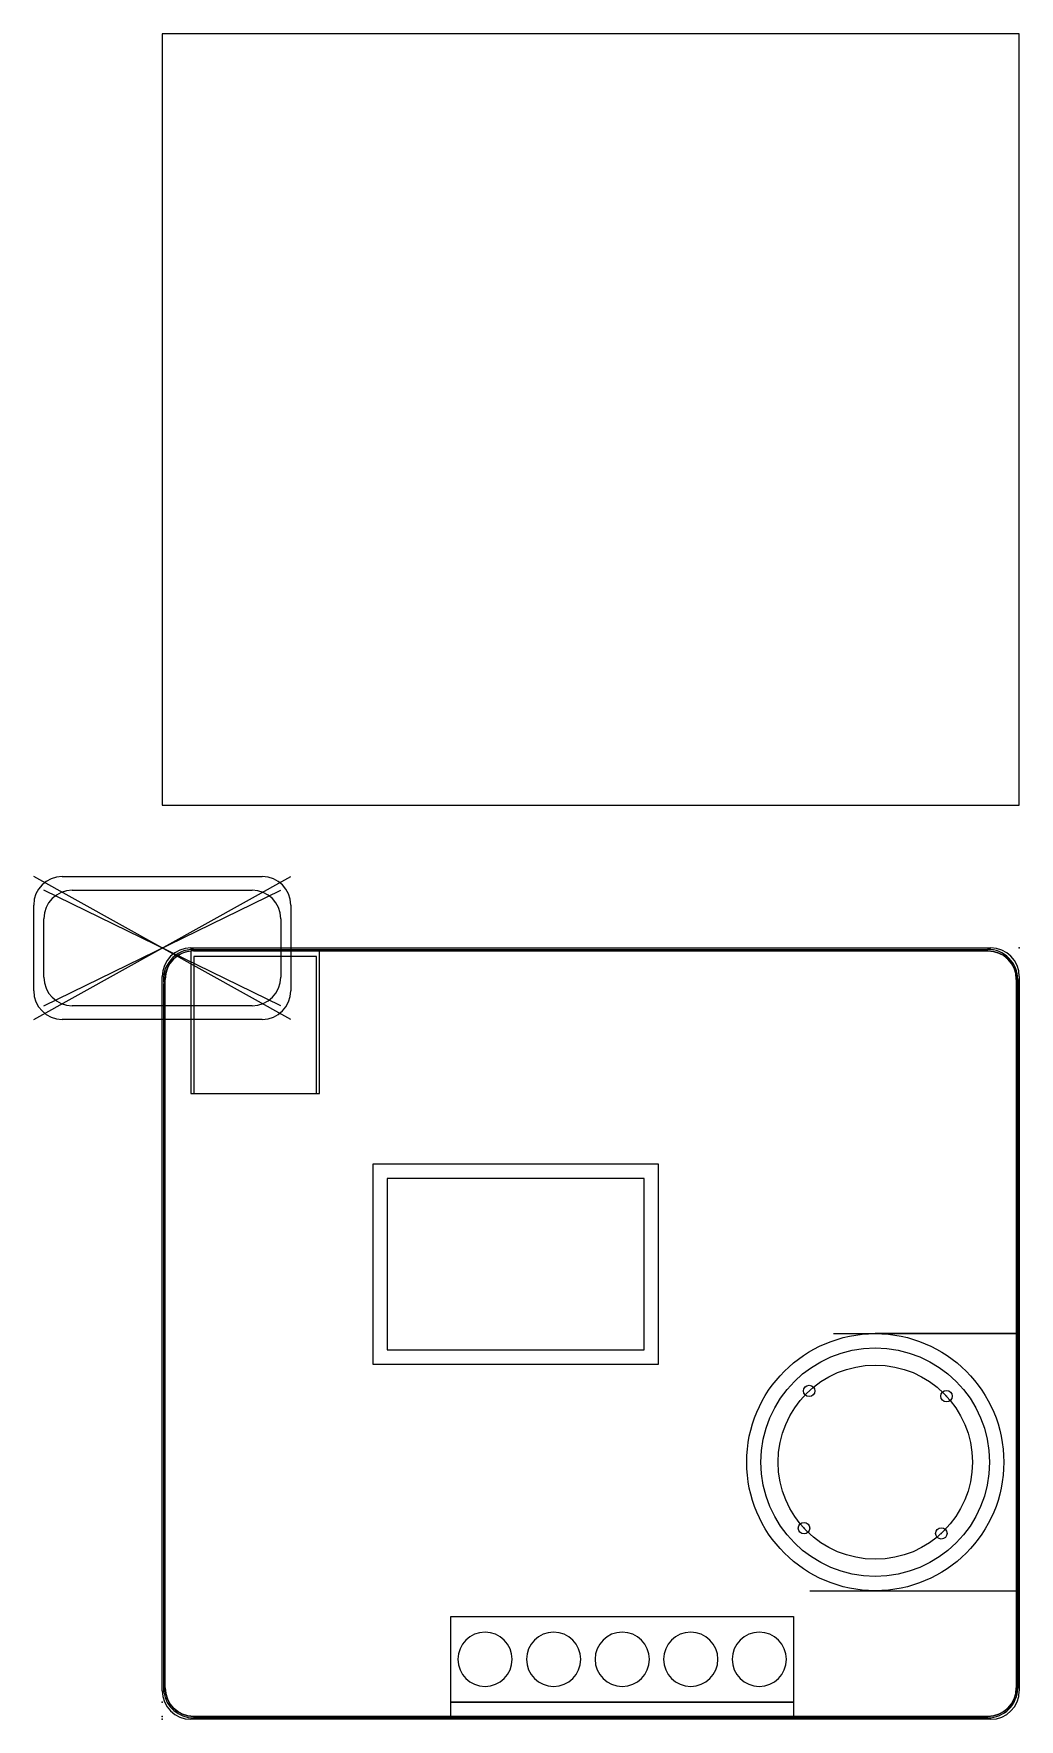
# Model space of a CAD drawing. Header units: millimetres. Extents: x -45 to 300, y -270 to 320.
import ezdxf

# ---------------------------------------------------------------- set-up
doc = ezdxf.new("R2010")
doc.units = ezdxf.units.MM
doc.header["$MEASUREMENT"] = 0
for name, color, linetype in [('nuclear breifcase v5_Sketch1', 7, 'Continuous'), ('nuclear breifcase v5_Sketch10', 7, 'Continuous'), ('nuclear breifcase v5_Sketch11', 7, 'Continuous'), ('nuclear breifcase v5_Sketch12', 7, 'Continuous'), ('nuclear breifcase v5_Sketch13', 7, 'Continuous'), ('nuclear breifcase v5_Sketch2', 7, 'Continuous'), ('nuclear breifcase v5_Sketch3', 7, 'Continuous'), ('nuclear breifcase v5_Sketch4', 7, 'Continuous'), ('nuclear breifcase v5_Sketch8', 7, 'Continuous'), ('nuclear breifcase v5_Sketch9', 7, 'Continuous')]:
    doc.layers.add(name, color=color, linetype=linetype)

msp = doc.modelspace()

# ---------------------------------------------------------------- linework, layer by layer
at = {"layer": 'nuclear breifcase v5_Sketch1'}
for p, q in [((45, -25), (-45, 25)), ((-45, -25), (45, 25)), ((-35, 25), (35, 25)), ((-45, -15), (-45, 15)), ((45, 15), (45, -15)), ((35, -25), (-35, -25))]:
    msp.add_line(p, q, dxfattribs=at)
for centre, start, end in [((-35, 15), 90, 180), ((35, 15), 0, 90), ((-35, -15), 180, 270), ((35, -15), 270, 0)]:
    msp.add_arc(centre, 10, start, end, dxfattribs=at)
msp.add_point((0, 0), dxfattribs=at)
msp.add_point((0, 0), dxfattribs=at)
at = {"layer": 'nuclear breifcase v5_Sketch10'}
for p, q in [((11, -269), (11, -269, 69)), ((289, -269), (11, -269)), ((11, -269, 69), (289, -269, 69)), ((101, -269, 20), (101, -269, 40)), ((101, -269, 40), (221, -269, 40)), ((221, -269, 20), (101, -269, 20)), ((221, -269, 40), (221, -269, 20)), ((289, -269, 69), (289, -269))]:
    msp.add_line(p, q, dxfattribs=at)
msp.add_point((0, -269), dxfattribs=at)
at = {"layer": 'nuclear breifcase v5_Sketch11'}
for p, q in [((101, -264, 25), (101, -264, 20)), ((101, -264, 40), (221, -264, 40)), ((101, -264, 20), (221, -264, 20)), ((101, -264, 20), (101, -264, 40)), ((221, -264, 25), (101, -264, 25)), ((221, -264, 20), (101, -264, 20)), ((221, -264, 40), (221, -264, 20)), ((221, -264, 20), (221, -264, 25))]:
    msp.add_line(p, q, dxfattribs=at)
msp.add_point((0, -264), dxfattribs=at)
at = {"layer": 'nuclear breifcase v5_Sketch12'}
for p, q in [((101, -234, 20), (221, -234, 20)), ((101, -269, 20), (101, -234, 20)), ((221, -234, 20), (221, -269, 20)), ((221, -269, 20), (101, -269, 20))]:
    msp.add_line(p, q, dxfattribs=at)
at = {"layer": 'nuclear breifcase v5_Sketch12', "extrusion": (0, 0, -1)}
for centre in [(-113, -249, -20), (-137, -249, -20), (-161, -249, -20), (-185, -249, -20), (-209, -249, -20)]:
    msp.add_circle(centre, 9.5, dxfattribs=at)
at = {"layer": 'nuclear breifcase v5_Sketch12'}
msp.add_point((0, 0, 20), dxfattribs=at)
at = {"layer": 'nuclear breifcase v5_Sketch13'}
for p, q in [((0, 320), (0, 50)), ((300, 320), (0, 320)), ((300, 50), (300, 320)), ((0, 50), (300, 50))]:
    msp.add_line(p, q, dxfattribs=at)
msp.add_point((0, 0), dxfattribs=at)
at = {"layer": 'nuclear breifcase v5_Sketch2'}
for p, q in [((41.48, -20.22), (-41.48, 20.22)), ((-41.48, -20.22), (41.48, 20.22)), ((-31.48, 20.22), (31.48, 20.22)), ((-41.48, -10.22), (-41.48, 10.22)), ((41.48, 10.22), (41.48, -10.22)), ((31.48, -20.22), (-31.48, -20.22))]:
    msp.add_line(p, q, dxfattribs=at)
for centre, start, end in [((-31.48, 10.22), 90, 180), ((31.48, 10.22), 0, 90), ((-31.48, -10.22), 180, 270), ((31.48, -10.22), 270, 0)]:
    msp.add_arc(centre, 10, start, end, dxfattribs=at)
msp.add_point((0, 0), dxfattribs=at)
msp.add_point((0, 0), dxfattribs=at)
at = {"layer": 'nuclear breifcase v5_Sketch3'}
for p, q in [((10, 0), (290, 0)), ((10.92, -0.5), (288.92, -0.5)), ((10.95, -1), (288.95, -1)), ((11, -1), (289, -1)), ((0, -260), (0, -10)), ((0, -260), (0, -10)), ((0.95, -259), (0.95, -11)), ((1, -260.55), (1, -11)), ((1, -259), (1, -11)), ((298.95, -11), (298.95, -259)), ((299, -11), (299, -259)), ((299.45, -11.05), (299.45, -259.05)), ((300, -10), (300, -260)), ((0.5, -260.55), (0.5, -12.55)), ((290, -270), (10, -270)), ((288.95, -269), (10.95, -269)), ((288.95, -269.5), (10.95, -269.5)), ((289, -269), (11, -269))]:
    msp.add_line(p, q, dxfattribs=at)
for centre, radius, start, end in [((10, -10), 10, 90, 180), ((290, -10), 10, 0, 90), ((10.92, -11.03), 10.53, 90, 188.32661), ((10.95, -11), 10, 90, 180), ((11, -11), 10, 90, 180), ((288.92, -11.03), 10.53, 359.89645, 90), ((288.95, -11), 10, 0, 90), ((289, -11), 10, 0, 90), ((10.95, -259), 10, 180, 270), ((11, -259), 10, 180, 270), ((288.95, -259), 10, 270, 0), ((288.95, -259), 10.5, 270, 359.71351), ((289, -259), 10, 270, 0), ((10, -260), 10, 180, 270), ((10.95, -258.92), 10.58, 188.87501, 270), ((290, -260), 10, 270, 0)]:
    msp.add_arc(centre, radius, start, end, dxfattribs=at)
for p in [(0, 0), (0, 0), (300, 0), (0, -270)]:
    msp.add_point(p, dxfattribs=at)
at = {"layer": 'nuclear breifcase v5_Sketch4'}
for p, q in [((55, -1), (10, -1)), ((10, -1), (10, -51)), ((289, -1), (11, -1)), ((11, -3), (11, -51)), ((54, -3), (11, -3)), ((54, -51), (54, -3)), ((55, -51), (55, -1)), ((10, -51), (55, -51)), ((11, -51), (54, -51))]:
    msp.add_line(p, q, dxfattribs=at)
msp.add_point((0, 0), dxfattribs=at)
at = {"layer": 'nuclear breifcase v5_Sketch8'}
for p, q in [((299, -11), (299, -259)), ((235, -135), (299, -135)), ((226.63, -225), (299, -225))]:
    msp.add_line(p, q, dxfattribs=at)
for centre, radius in [((249.58, -180), 45), ((249.58, -180), 40), ((249.58, -180), 34), ((226.46, -155.07), 2), ((274.51, -156.88), 2), ((224.65, -203.12), 2), ((272.7, -204.93), 2)]:
    msp.add_circle(centre, radius, dxfattribs=at)
for p in [(0, 0), (274.51, -156.88), (224.65, -203.12), (272.7, -204.93)]:
    msp.add_point(p, dxfattribs=at)
at = {"layer": 'nuclear breifcase v5_Sketch9'}
for p, q in [((10, -1.05, 69), (10, -51, 69)), ((55, -51, 69), (55, -1, 69)), ((55, -1, 69), (289, -1, 69)), ((1, -259, 69), (1, -11, 69)), ((299, -11, 69), (299, -135, 69)), ((10, -51, 69), (55, -51, 69)), ((173.73, -75.68, 69), (73.73, -75.68, 69)), ((73.73, -75.68, 69), (73.73, -145.68, 69)), ((173.73, -145.68, 69), (173.73, -75.68, 69)), ((168.73, -80.68, 69), (78.73, -80.68, 69)), ((78.73, -80.68, 69), (78.73, -140.68, 69)), ((168.73, -140.68, 69), (168.73, -80.68, 69)), ((299, -135, 69), (249.58, -135, 69)), ((78.73, -140.68, 69), (168.73, -140.68, 69)), ((73.73, -145.68, 69), (173.73, -145.68, 69)), ((249.58, -225, 69), (299, -225, 69)), ((299, -225, 69), (299, -259, 69)), ((289, -269, 69), (11, -269, 69))]:
    msp.add_line(p, q, dxfattribs=at)
at = {"layer": 'nuclear breifcase v5_Sketch9', "extrusion": (0, 0, -1)}
for centre, radius, start, end in [((-11, -11, -69), 10, 0, 84.26083), ((-289, -11, -69), 10, 90, 180), ((-249.58, -180, -69), 45, 270, 90), ((-11, -259, -69), 10, 270, 0), ((-289, -259, -69), 10, 180, 270)]:
    msp.add_arc(centre, radius, start, end, dxfattribs=at)
at = {"layer": 'nuclear breifcase v5_Sketch9'}
msp.add_point((0, 0, 69), dxfattribs=at)

doc.saveas('drawing.dxf')
